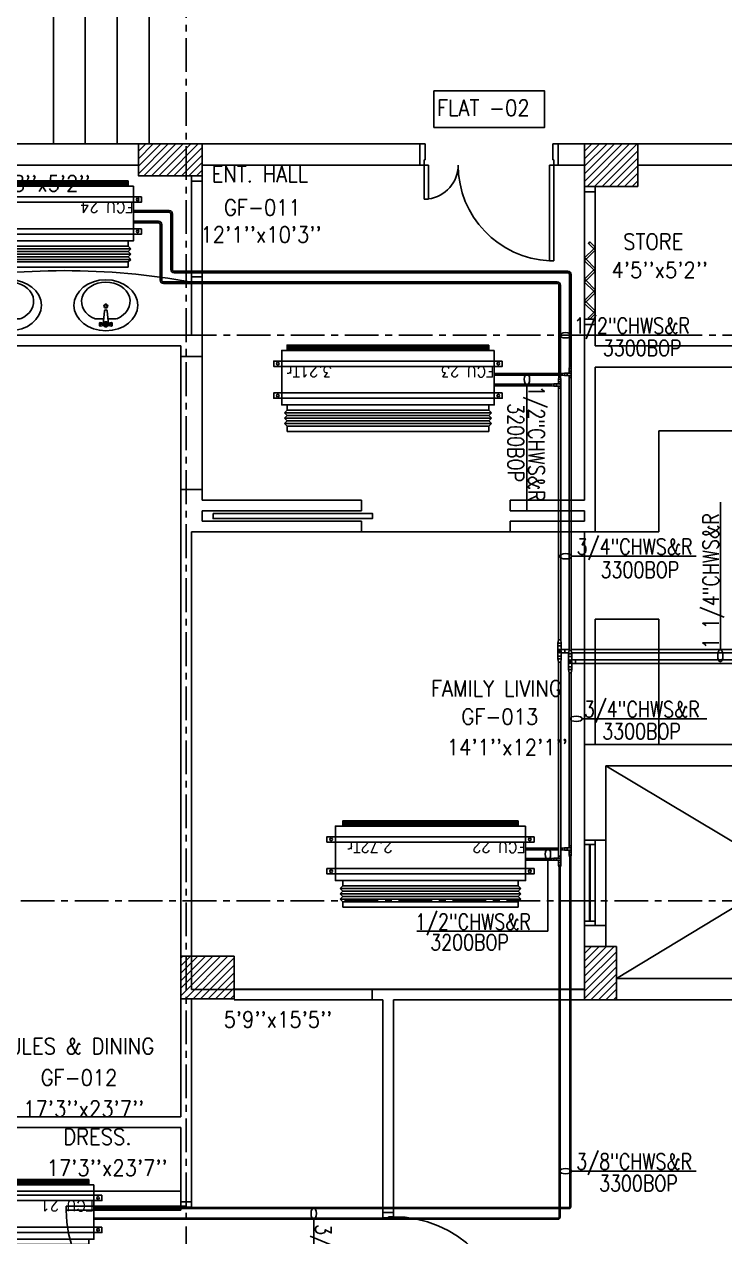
# Model space of a CAD drawing. Header units: millimetres. Extents: x -1288794 to 2153086, y -2701644 to -1428868.
# Drawn here: x 1615023 to 1621618, y -1503847 to -1492444 of the extents above; entities that cross this region are included whole.
import ezdxf

# ---------------------------------------------------------------- set-up
doc = ezdxf.new("R2010")
doc.units = ezdxf.units.MM
doc.header["$LTSCALE"] = 100
doc.linetypes.add('CENTER', pattern=[50.8, 31.75, -6.35, 6.35, -6.35])
doc.linetypes.add('DASHED2', pattern=[9.525, 6.35, -3.175])
for name, color, linetype in [('A-ANNO-TEXT', 8, 'Continuous'), ('A-DOOR', 4, 'Continuous'), ('A-FLOR-OVHD', 4, 'DASHED2'), ('A-FLOR-PFIX', 8, 'Continuous'), ('A-FLOR-SPCL', 8, 'Continuous'), ('A-GLAZ', 5, 'Continuous'), ('A-GRID', 253, 'CENTER'), ('A-WALL-FULL', 8, 'Continuous'), ('AC-CHILLED WATER TEXT', 41, 'Continuous'), ('AC-CHR', 60, 'Continuous'), ('AC-CHS', 30, 'Continuous'), ('AC-SAD TEXT', 3, 'Continuous'), ('FCU-AC', 160, 'Continuous'), ('S-COL- HACT.', 9, 'Continuous'), ('S-COL.', 8, 'Continuous')]:
    doc.layers.add(name, color=color, linetype=linetype)
doc.styles.add('ROMAND', font='romand')
doc.styles.add('ROMANS', font='romans.shx', dxfattribs={"width": 0.8})
doc.styles.add('SIMPLEX', font='simplex.shx', dxfattribs={"width": 0.8})
pattern_1 = [(45, (1853593.363, -1509993.415), (-35.355339, 35.355339), [])]

# ---------------------------------------------------------------- blocks, each defined once
blk = doc.blocks.new('D-120-R1')
for p, q in [((-80, 1180), (-40, 1180)), ((-80, 1180), (-80, 100)), ((-40, 1180), (-40, 55)), ((-1200, 100), (-1160, 100)), ((-1200, 100), (-1200, 0)), ((-1160, 100), (-1160, 55)), ((-1160, 55), (-1150, 55)), ((-1150, 55), (-1150, 0)), ((-80, 100), (0, 100)), ((-50, 55), (-40, 55)), ((-50, 55), (-50, 0)), ((-50, 0), (0, 0)), ((0, 100), (0, 0)), ((-1200, 0), (-1150, 0))]:
    blk.add_line(p, q)
at = {"linetype": 'Continuous'}
blk.add_arc((-80, 100), 1080, 90, 180, dxfattribs=at)
blk = doc.blocks.new('W-80')
for p, q in [((800, 100), (0, 100)), ((800, 0), (0, 0)), ((40, 0), (40, 100)), ((760, 100), (760, 0))]:
    blk.add_line(p, q)
at = {"linetype": 'Continuous'}
for p, q in [((760, 53), (40, 53)), ((760, 47), (40, 47))]:
    blk.add_line(p, q, dxfattribs=at)
blk = doc.blocks.new('D-130-R')
for p, q in [((1220, 200), (1220, 1100)), ((1220, 1100), (1260, 1100)), ((1260, 200), (1260, 1100)), ((80, 520), (40, 520)), ((40, 200), (40, 520)), ((80, 200), (80, 520)), ((0, 0), (0, 200)), ((80, 200), (0, 200)), ((40, 150), (40, 200)), ((50, 150), (40, 150)), ((50, 0), (50, 150)), ((1300, 200), (1220, 200)), ((1260, 150), (1250, 150)), ((1250, 0), (1250, 150)), ((1260, 150), (1260, 200)), ((1300, 0), (1300, 200)), ((50, 0), (0, 0)), ((1300, 0), (1250, 0))]:
    blk.add_line(p, q)
for centre, radius, start, end in [((1260, 200), 900, 92.5473, 180), ((40, 200), 320, 0, 82.8192)]:
    blk.add_arc(centre, radius, start, end)
blk = doc.blocks.new('LAV-2')
for p, q in [((-21, 393), (-55, 399)), ((-21, 369), (-55, 363)), ((-24, 385), (-49, 381)), ((-24, 377), (-49, 381)), ((-25, 381), (-13, 258)), ((-19, 381), (17, 381)), ((-1, 363), (-1, 399)), ((23, 381), (11, 257)), ((53, 399), (20, 393)), ((53, 363), (20, 369)), ((47, 381), (23, 385)), ((47, 381), (23, 376)), ((-102, 330), (-23, 330)), ((21, 329), (101, 329))]:
    blk.add_line(p, q)
for centre, radius in [((-1, 381), 24), ((-1, 381), 18), ((-1, 209), 18), ((-1, 209), 13.2)]:
    blk.add_circle(centre, radius)
blk.add_arc((-1, 257), 12, 179.8053, 359.8053)
for centre, major_axis, ratio in [((-1, 202), (-300, 1), 0.8), ((53, 381), (0.1, 18), 0.333333)]:
    blk.add_ellipse(centre, major_axis=major_axis, ratio=ratio)
at = {"extrusion": (0, 0, -1)}
blk.add_ellipse((-55, 381), major_axis=(0.1, 18), ratio=0.333333, dxfattribs=at)
blk.add_ellipse((-1, 166), major_axis=(-228, 1), ratio=0.8, start_param=5.174, end_param=10.533963)
for points, knots in [([(-55, 365), (-55, 366), (-55, 366), (-55, 366), (-55, 366), (-56, 367), (-56, 368), (-57, 370), (-57, 371), (-58, 374), (-58, 375), (-58, 379), (-58, 381), (-58, 386), (-58, 388), (-57, 392), (-57, 393), (-56, 394), (-56, 395), (-55, 396), (-55, 396), (-55, 396), (-55, 397), (-55, 397)], [3.378318, 3.378318, 3.378318, 3.378318, 3.519844, 3.519844, 3.66137, 3.66137, 3.925951, 3.925951, 4.190531, 4.190531, 4.455112, 4.455112, 4.86737, 4.86737, 5.279628, 5.279628, 5.565785, 5.565785, 5.785568, 5.785568, 5.957, 5.957, 6.04646, 6.04646, 6.04646, 6.04646]), ([(-55, 397), (-55, 397), (-54, 396), (-54, 396), (-54, 396), (-53, 395), (-53, 394), (-52, 392), (-52, 391), (-52, 388), (-51, 387), (-51, 383), (-51, 381), (-51, 376), (-52, 374), (-52, 370), (-53, 369), (-53, 368), (-54, 367), (-54, 366), (-54, 366), (-55, 366), (-55, 365), (-55, 365)], [0.236726, 0.236726, 0.236726, 0.236726, 0.378252, 0.378252, 0.519778, 0.519778, 0.784358, 0.784358, 1.048939, 1.048939, 1.313519, 1.313519, 1.725777, 1.725777, 2.138035, 2.138035, 2.424192, 2.424192, 2.643976, 2.643976, 2.815407, 2.815407, 2.904867, 2.904867, 2.904867, 2.904867]), ([(53, 396), (53, 396), (53, 396), (53, 396), (53, 395), (52, 394), (52, 394), (51, 392), (51, 390), (50, 388), (50, 386), (50, 383), (50, 380), (50, 376), (50, 373), (51, 370), (51, 369), (52, 367), (52, 367), (53, 366), (53, 365), (53, 365), (53, 365), (53, 365)], [0.236726, 0.236726, 0.236726, 0.236726, 0.378252, 0.378252, 0.519778, 0.519778, 0.784358, 0.784358, 1.048939, 1.048939, 1.313519, 1.313519, 1.725777, 1.725777, 2.138035, 2.138035, 2.424192, 2.424192, 2.643976, 2.643976, 2.815407, 2.815407, 2.904867, 2.904867, 2.904867, 2.904867]), ([(53, 365), (53, 365), (53, 365), (54, 366), (54, 366), (55, 367), (55, 368), (56, 370), (56, 371), (56, 373), (57, 375), (57, 379), (57, 381), (57, 386), (56, 388), (56, 391), (55, 392), (55, 394), (54, 395), (54, 396), (54, 396), (54, 396), (53, 396), (53, 396)], [3.378318, 3.378318, 3.378318, 3.378318, 3.519844, 3.519844, 3.66137, 3.66137, 3.925951, 3.925951, 4.190531, 4.190531, 4.455112, 4.455112, 4.86737, 4.86737, 5.279628, 5.279628, 5.565785, 5.565785, 5.785568, 5.785568, 5.957, 5.957, 6.04646, 6.04646, 6.04646, 6.04646])]:
    blk.add_open_spline(points, degree=3, knots=knots)
blk = doc.blocks.new('fcu 3.5 tr')
at = {"layer": 'FCU-AC'}
h = blk.add_hatch(dxfattribs=at)
h.set_pattern_fill('NET', color=3)
h.paths.add_polyline_path([(100970, -1580238), (99070, -1580238), (99070, -1580288), (100970, -1580288)])
at = {"layer": 'FCU-AC', "color": 1}
for p, q in [((100970, -1579475), (99070, -1579475)), ((99070, -1579475), (99070, -1579525)), ((100970, -1579525), (100970, -1579475)), ((99070, -1579525), (100970, -1579525)), ((100970, -1579675), (99070, -1579675)), ((99070, -1579675), (99070, -1579725)), ((99070, -1579725), (100970, -1579725)), ((100970, -1579725), (100970, -1579675))]:
    blk.add_line(p, q, dxfattribs=at)
at = {"layer": 'FCU-AC'}
for p, q in [((99045, -1579550), (99070, -1579525)), ((100995, -1579550), (99045, -1579550)), ((99045, -1579550), (99070, -1579575)), ((99045, -1579600), (99070, -1579575)), ((100995, -1579600), (99045, -1579600)), ((99045, -1579600), (99070, -1579625)), ((99045, -1579650), (99070, -1579625)), ((100970, -1579525), (99070, -1579525)), ((100970, -1579575), (99070, -1579575)), ((100970, -1579575), (99070, -1579575)), ((100970, -1579625), (99070, -1579625)), ((100970, -1579625), (99070, -1579625)), ((100995, -1579550), (100970, -1579525)), ((100995, -1579550), (100970, -1579575)), ((100995, -1579600), (100970, -1579575)), ((100995, -1579600), (100970, -1579625)), ((100995, -1579650), (100970, -1579625)), ((100995, -1579650), (99045, -1579650)), ((99045, -1579650), (99070, -1579675)), ((100995, -1579650), (100970, -1579675))]:
    blk.add_line(p, q, dxfattribs=at)
blk.add_lwpolyline([(99020, -1580238), (101020, -1580238), (101020, -1579725), (99020, -1579725)], close=True, dxfattribs=at)
at = {"layer": 'FCU-AC', "color": 6}
for points in [[(98945, -1579838), (101095, -1579838), (101095, -1579788), (98945, -1579788)], [(98945, -1580138), (101095, -1580138), (101095, -1580088), (98945, -1580088)]]:
    blk.add_lwpolyline(points, close=True, dxfattribs=at)
at = {"layer": 'FCU-AC', "color": 3}
blk.add_lwpolyline([(99070, -1580288), (100970, -1580288), (100970, -1580238), (99070, -1580238)], close=True, dxfattribs=at)
at = {"layer": 'FCU-AC', "color": 6}
for centre in [(98982, -1579813), (101057, -1579813), (98982, -1580113), (101057, -1580113)]:
    blk.add_circle(centre, 12.5, dxfattribs=at)
blk = doc.blocks.new('fcu 2 tr')
h = blk.add_hatch()
h.set_pattern_fill('NET', color=3)
h.paths.add_polyline_path([(80954, -1588493), (79654, -1588493), (79654, -1588543), (80954, -1588543)])
at = {"layer": 'FCU-AC'}
for p, q in [((79654, -1587780), (79629, -1587805)), ((80979, -1587805), (79629, -1587805)), ((79654, -1587830), (79629, -1587805)), ((79654, -1587830), (79629, -1587855)), ((80954, -1587780), (79654, -1587780)), ((80954, -1587830), (79654, -1587830)), ((80954, -1587830), (79654, -1587830)), ((80954, -1587780), (80979, -1587805)), ((80954, -1587830), (80979, -1587805)), ((80954, -1587830), (80979, -1587855)), ((80979, -1587855), (79629, -1587855)), ((79654, -1587880), (79629, -1587855)), ((79654, -1587880), (79629, -1587905)), ((80979, -1587905), (79629, -1587905)), ((79654, -1587930), (79629, -1587905)), ((80954, -1587880), (79654, -1587880)), ((80954, -1587880), (79654, -1587880)), ((80954, -1587880), (80979, -1587855)), ((80954, -1587880), (80979, -1587905)), ((80954, -1587930), (80979, -1587905))]:
    blk.add_line(p, q, dxfattribs=at)
at = {"layer": 'FCU-AC', "color": 1}
for p, q in [((80954, -1587730), (79654, -1587730)), ((79654, -1587730), (79654, -1587780)), ((79654, -1587780), (80954, -1587780)), ((80954, -1587780), (80954, -1587730)), ((80954, -1587930), (79654, -1587930)), ((79654, -1587930), (79654, -1587980)), ((80954, -1587980), (80954, -1587930)), ((79654, -1587980), (80954, -1587980))]:
    blk.add_line(p, q, dxfattribs=at)
at = {"layer": 'FCU-AC', "color": 6}
for points in [[(79529, -1588093), (81079, -1588093), (81079, -1588043), (79529, -1588043)], [(79529, -1588393), (81079, -1588393), (81079, -1588343), (79529, -1588343)]]:
    blk.add_lwpolyline(points, close=True, dxfattribs=at)
at = {"layer": 'FCU-AC'}
blk.add_lwpolyline([(79604, -1588493), (81004, -1588493), (81004, -1587980), (79604, -1587980)], close=True, dxfattribs=at)
at = {"layer": 'FCU-AC', "color": 3}
blk.add_lwpolyline([(79654, -1588543), (80954, -1588543), (80954, -1588493), (79654, -1588493)], close=True, dxfattribs=at)
at = {"layer": 'FCU-AC', "color": 6}
for centre in [(79566, -1588068), (81041, -1588068), (79566, -1588368), (81041, -1588368)]:
    blk.add_circle(centre, 12.5, dxfattribs=at)
blk = doc.blocks.new('fcu 3 tr')
h = blk.add_hatch()
h.set_pattern_fill('NET', color=3)
h.paths.add_polyline_path([(86304, -1585367), (84654, -1585367), (84654, -1585417), (86304, -1585417)])
at = {"layer": 'FCU-AC', "color": 1}
for p, q in [((86304, -1584604), (84654, -1584604)), ((84654, -1584604), (84654, -1584654)), ((86304, -1584654), (86304, -1584604)), ((84654, -1584654), (86304, -1584654)), ((86304, -1584804), (84654, -1584804)), ((84654, -1584804), (84654, -1584854)), ((84654, -1584854), (86304, -1584854)), ((86304, -1584854), (86304, -1584804))]:
    blk.add_line(p, q, dxfattribs=at)
at = {"layer": 'FCU-AC'}
for p, q in [((84654, -1584654), (84629, -1584679)), ((86329, -1584679), (84629, -1584679)), ((84654, -1584704), (84629, -1584679)), ((84654, -1584704), (84629, -1584729)), ((86329, -1584729), (84629, -1584729)), ((84654, -1584754), (84629, -1584729)), ((84654, -1584754), (84629, -1584779)), ((86304, -1584654), (84654, -1584654)), ((86304, -1584704), (84654, -1584704)), ((86304, -1584704), (84654, -1584704)), ((86304, -1584754), (84654, -1584754)), ((86304, -1584754), (84654, -1584754)), ((86304, -1584654), (86329, -1584679)), ((86304, -1584704), (86329, -1584679)), ((86304, -1584704), (86329, -1584729)), ((86304, -1584754), (86329, -1584729)), ((86304, -1584754), (86329, -1584779)), ((86329, -1584779), (84629, -1584779)), ((84654, -1584804), (84629, -1584779)), ((86304, -1584804), (86329, -1584779))]:
    blk.add_line(p, q, dxfattribs=at)
blk.add_lwpolyline([(84584, -1585367), (86374, -1585367), (86374, -1584854), (84584, -1584854)], close=True, dxfattribs=at)
at = {"layer": 'FCU-AC', "color": 6}
for points in [[(84504, -1584967), (86454, -1584967), (86454, -1584917), (84504, -1584917)], [(84504, -1585267), (86454, -1585267), (86454, -1585217), (84504, -1585217)]]:
    blk.add_lwpolyline(points, close=True, dxfattribs=at)
at = {"layer": 'FCU-AC', "color": 3}
blk.add_lwpolyline([(84654, -1585417), (86304, -1585417), (86304, -1585367), (84654, -1585367)], close=True, dxfattribs=at)
at = {"layer": 'FCU-AC', "color": 6}
for centre in [(84544, -1584942), (86414, -1584942), (84544, -1585242), (86414, -1585242)]:
    blk.add_circle(centre, 12.5, dxfattribs=at)
blk = doc.blocks.new('fcu 2.5 tr')
h = blk.add_hatch()
h.set_pattern_fill('NET', color=3)
h.paths.add_polyline_path([(83172, -1587743), (81672, -1587743), (81672, -1587793), (83172, -1587793)])
at = {"layer": 'FCU-AC'}
for p, q in [((81672, -1587030), (81647, -1587055)), ((83172, -1587030), (81672, -1587030)), ((83197, -1587055), (83172, -1587030)), ((83197, -1587055), (81647, -1587055)), ((81672, -1587080), (81647, -1587055)), ((81672, -1587080), (81647, -1587105)), ((83197, -1587105), (81647, -1587105)), ((81672, -1587130), (81647, -1587105)), ((81672, -1587130), (81647, -1587155)), ((83172, -1587080), (81672, -1587080)), ((83172, -1587080), (81672, -1587080)), ((83172, -1587130), (81672, -1587130)), ((83172, -1587130), (81672, -1587130)), ((83197, -1587055), (83172, -1587080)), ((83197, -1587105), (83172, -1587080)), ((83197, -1587105), (83172, -1587130)), ((83197, -1587155), (83172, -1587130)), ((83197, -1587155), (81647, -1587155)), ((81672, -1587180), (81647, -1587155)), ((83197, -1587155), (83172, -1587180))]:
    blk.add_line(p, q, dxfattribs=at)
at = {"layer": 'FCU-AC', "color": 1}
for p, q in [((83172, -1586980), (81672, -1586980)), ((81672, -1586980), (81672, -1587030)), ((81672, -1587030), (83172, -1587030)), ((83172, -1587030), (83172, -1586980)), ((83172, -1587180), (81672, -1587180)), ((81672, -1587180), (81672, -1587230)), ((81672, -1587230), (83172, -1587230)), ((83172, -1587230), (83172, -1587180))]:
    blk.add_line(p, q, dxfattribs=at)
at = {"layer": 'FCU-AC'}
blk.add_lwpolyline([(81622, -1587743), (83222, -1587743), (83222, -1587230), (81622, -1587230)], close=True, dxfattribs=at)
at = {"layer": 'FCU-AC', "color": 6}
for points in [[(81547, -1587343), (83297, -1587343), (83297, -1587293), (81547, -1587293)], [(81547, -1587643), (83297, -1587643), (83297, -1587593), (81547, -1587593)]]:
    blk.add_lwpolyline(points, close=True, dxfattribs=at)
at = {"layer": 'FCU-AC', "color": 3}
blk.add_lwpolyline([(81672, -1587793), (83172, -1587793), (83172, -1587743), (81672, -1587743)], close=True, dxfattribs=at)
at = {"layer": 'FCU-AC', "color": 6}
for centre in [(81584, -1587318), (83259, -1587318), (81584, -1587618), (83259, -1587618)]:
    blk.add_circle(centre, 12.5, dxfattribs=at)

msp = doc.modelspace()

# ---------------------------------------------------------------- hatches: boundary and pattern name
at = {"layer": 'AC-CHR'}
h = msp.add_hatch(dxfattribs=at)
h.set_pattern_fill('ANSI31', color=256)
h.set_pattern_definition([(45, (-100, 100), (-2.2450640303, 2.2450640303), [])])
h.paths.add_polyline_path([(1620079.2, -1498338.6, 1), (1620047.2, -1498338.6, 1)])
at = {"layer": 'AC-CHS'}
h = msp.add_hatch(dxfattribs=at)
h.set_pattern_fill('ANSI31', color=256)
h.paths.add_polyline_path([(1620179.2, -1498438.6, 1), (1620147.2, -1498438.6, 1)])
at = {"layer": 'S-COL- HACT.', "linetype": 'Continuous', "ltscale": 3}
h = msp.add_hatch(dxfattribs=at)
h.set_pattern_fill('ANSI31', color=256, scale=400, style=0)
h.set_pattern_definition(pattern_1)
h.paths.add_polyline_path([(1616698.2, -1493568.6), (1616098.2, -1493568.6), (1616098.2, -1493868.6), (1616698.2, -1493868.6)])
h = msp.add_hatch(dxfattribs=at)
h.set_pattern_fill('ANSI31', color=256, scale=400, style=0)
h.set_pattern_definition([(45, (2733053.36, -1109556.65), (-35.355339, 35.355339), [])])
h.paths.add_polyline_path([(1620298.2, -1493568.6), (1620798.2, -1493568.6), (1620798.2, -1493968.6), (1620298.2, -1493968.6)])
h = msp.add_hatch(dxfattribs=at)
h.set_pattern_fill('ANSI31', color=256, scale=400, style=0)
h.set_pattern_definition([(45, (2733103.36, -1109556.65), (-35.355339, 35.355339), [])])
h.paths.add_polyline_path([(1620298.2, -1501618.6), (1620298.2, -1501118.6), (1620598.2, -1501118.6), (1620598.2, -1501618.6)])
h = msp.add_hatch(dxfattribs=at)
h.set_pattern_fill('ANSI31', color=256, scale=400, style=0)
h.set_pattern_definition(pattern_1)
h.paths.add_polyline_path([(1616998.2, -1501208.6), (1616498.2, -1501208.6), (1616498.2, -1501608.6), (1616998.2, -1501608.6)])

# ---------------------------------------------------------------- linework, layer by layer
at = {"layer": 'A-ANNO-TEXT', "color": 5}
msp.add_lwpolyline([(1618879.1, -1493070.7), (1619921.5, -1493070.7), (1619921.5, -1493413.2), (1618879.1, -1493413.2)], close=True, dxfattribs=at)
at = {"layer": 'A-DOOR', "ltscale": 3}
for p, q in [((1620298.2, -1495268.6), (1620298.2, -1493968.6)), ((1620398.2, -1493968.6), (1620398.2, -1495268.6)), ((1620298.2, -1494018.6), (1620398.2, -1494018.6)), ((1620298.2, -1495218.6), (1620398.2, -1495218.6))]:
    msp.add_line(p, q, dxfattribs=at)
for points in [[(1620384, -1494554.5), (1620298.2, -1494640.4), (1620312.3, -1494654.5), (1620398.2, -1494568.6), (1620384, -1494554.5)], [(1620384, -1494554.5), (1620334, -1494504.5), (1620348.2, -1494490.4), (1620398.2, -1494540.4), (1620384, -1494554.5)], [(1620384, -1494754.5), (1620298.2, -1494668.6), (1620312.3, -1494654.5), (1620398.2, -1494740.4), (1620384, -1494754.5)], [(1620384, -1494754.5), (1620298.2, -1494840.4), (1620312.3, -1494854.5), (1620398.2, -1494768.6), (1620384, -1494754.5)], [(1620384, -1494954.5), (1620298.2, -1494868.6), (1620312.3, -1494854.5), (1620398.2, -1494940.4), (1620384, -1494954.5)], [(1620384, -1494954.5), (1620298.2, -1495040.4), (1620312.3, -1495054.5), (1620398.2, -1494968.6), (1620384, -1494954.5)], [(1620384, -1495154.5), (1620298.2, -1495068.6), (1620312.3, -1495054.5), (1620398.2, -1495140.4), (1620384, -1495154.5)], [(1620384, -1495154.5), (1620334, -1495204.5), (1620348.2, -1495218.6), (1620398.2, -1495168.6), (1620384, -1495154.5)], [(1616801.1, -1497043.6), (1616801.1, -1497093.6), (1618301.1, -1497093.6), (1618301.1, -1497043.6), (1616801.1, -1497043.6)]]:
    msp.add_lwpolyline(points, dxfattribs=at)
at = {"layer": 'A-FLOR-OVHD', "linetype": 'Continuous', "ltscale": 3}
for p, q in [((1616598.2, -1494818.6), (1616598.2, -1493918.6)), ((1616698.2, -1493918.6), (1616698.2, -1494818.6)), ((1616498.2, -1495568.6), (1616498.2, -1496818.6)), ((1616698.2, -1496818.6), (1616698.2, -1495568.6)), ((1616998.2, -1501518.6), (1618298.2, -1501518.6)), ((1618298.2, -1501618.6), (1616998.2, -1501618.6))]:
    msp.add_line(p, q, dxfattribs=at)
at = {"layer": 'A-FLOR-SPCL', "ltscale": 3}
for p, q in [((1615298.2, -1493568.6), (1615298.2, -1491568.6)), ((1615598.2, -1493568.6), (1615598.2, -1491568.6)), ((1615898.2, -1493568.6), (1615898.2, -1491568.6)), ((1616198.2, -1493568.6), (1616198.2, -1491568.6)), ((1620998.2, -1497218.6), (1620998.2, -1496268.6)), ((1620998.2, -1496268.6), (1623298.2, -1496268.6)), ((1620398.2, -1497218.6), (1620998.2, -1497218.6)), ((1620398.2, -1498038.6), (1620398.2, -1499218.6)), ((1620398.2, -1498038.6), (1620998.2, -1498038.6)), ((1620998.2, -1499218.6), (1620998.2, -1498038.6)), ((1620498.2, -1499418.6), (1623798.2, -1501389.2)), ((1623898.2, -1499418.6), (1620598.2, -1501418.6)), ((1613998.2, -1503418.6), (1616498.2, -1503418.6))]:
    msp.add_line(p, q, dxfattribs=at)
msp.add_lwpolyline([(1620298.2, -1497218.6), (1616598.2, -1497218.6), (1616598.2, -1501521.3), (1620298.2, -1501521.3)], close=True, dxfattribs=at)
msp.add_arc((1615398.2, -1501493), 6732.1, 79.7322, 100.2678, dxfattribs=at)
at = {"layer": 'A-GLAZ', "ltscale": 3}
msp.add_line((1620498.2, -1500118.6), (1620498.2, -1500918.6), dxfattribs=at)
at = {"layer": 'A-GRID', "ltscale": 0.1}
for p, q in [((1616548.2, -1465142.6), (1616548.2, -1513277)), ((1599244.8, -1495368.6), (1642784.4, -1495368.6)), ((1599242.4, -1500687.6), (1624986.7, -1500687.6))]:
    msp.add_line(p, q, dxfattribs=at)
at = {"layer": 'A-WALL-FULL', "ltscale": 3}
for p, q in [((1612498.2, -1493568.6), (1616098.2, -1493568.6)), ((1616698.2, -1493568.6), (1618748.2, -1493568.6)), ((1618748.2, -1493768.6), (1618748.2, -1493568.6)), ((1620048.2, -1493568.6), (1622273.2, -1493568.6)), ((1620048.2, -1493768.6), (1620048.2, -1493568.6)), ((1620148.2, -1493568.6), (1620498.2, -1493568.6)), ((1614198.2, -1493768.6), (1616098.2, -1493768.6)), ((1616698.2, -1493768.6), (1618748.2, -1493768.6)), ((1616698.2, -1493918.6), (1616698.2, -1493768.6)), ((1620048.2, -1493768.6), (1620298.2, -1493768.6)), ((1620148.2, -1493768.6), (1620298.2, -1493768.6)), ((1620298.2, -1493968.6), (1620298.2, -1493768.6)), ((1620298.2, -1493968.6), (1620298.2, -1493768.6)), ((1620798.2, -1493768.6), (1621798.2, -1493768.6)), ((1616698.2, -1493918.6), (1616598.2, -1493918.6)), ((1620298.2, -1493968.6), (1620398.2, -1493968.6)), ((1616698.2, -1494818.6), (1616598.2, -1494818.6)), ((1616598.2, -1495368.6), (1616598.2, -1494818.6)), ((1616698.2, -1495568.6), (1616698.2, -1494818.6)), ((1620298.2, -1495268.6), (1620398.2, -1495268.6)), ((1620298.2, -1496918.6), (1620298.2, -1495268.6)), ((1620398.2, -1495468.6), (1620398.2, -1495268.6)), ((1616198.2, -1495368.6), (1614198.2, -1495368.6)), ((1616598.2, -1495368.6), (1616298.2, -1495368.6)), ((1616498.2, -1495468.6), (1611198.2, -1495468.6)), ((1616498.2, -1495568.6), (1616498.2, -1495468.6)), ((1616698.2, -1495568.6), (1616498.2, -1495568.6)), ((1620398.2, -1495468.6), (1621798.2, -1495468.6)), ((1620398.2, -1495668.6), (1623898.2, -1495668.6)), ((1620398.2, -1497218.6), (1620398.2, -1495668.6)), ((1620398.2, -1496068.6), (1620398.2, -1496168.6)), ((1616498.2, -1502718.6), (1616498.2, -1496818.6)), ((1616498.2, -1496818.6), (1616698.2, -1496818.6)), ((1616698.2, -1496918.6), (1616698.2, -1496818.6)), ((1616698.2, -1496918.6), (1618198.2, -1496918.6)), ((1618198.2, -1496918.6), (1618198.2, -1497018.6)), ((1619598.2, -1496918.6), (1619598.2, -1497018.6)), ((1619598.2, -1496918.6), (1620298.2, -1496918.6)), ((1616698.2, -1497018.6), (1618198.2, -1497018.6)), ((1616698.2, -1497118.6), (1616698.2, -1497018.6)), ((1619598.2, -1497018.6), (1620298.2, -1497018.6)), ((1620298.2, -1497118.6), (1620298.2, -1497018.6)), ((1616698.2, -1497118.6), (1618198.2, -1497118.6)), ((1618198.2, -1497118.6), (1618198.2, -1497218.6)), ((1619598.2, -1497118.6), (1619598.2, -1497218.6)), ((1619598.2, -1497118.6), (1620298.2, -1497118.6)), ((1616598.2, -1501208.6), (1616598.2, -1497218.6)), ((1616598.2, -1497218.6), (1618198.2, -1497218.6)), ((1619598.2, -1497218.6), (1620398.2, -1497218.6)), ((1620298.2, -1499218.6), (1621848.2, -1499218.6)), ((1620298.2, -1500118.6), (1620298.2, -1499218.6)), ((1620498.2, -1499418.6), (1621848.2, -1499418.6)), ((1620498.2, -1500118.6), (1620498.2, -1499418.6)), ((1620498.2, -1500118.6), (1620298.2, -1500118.6)), ((1620298.2, -1501118.6), (1620298.2, -1500918.6)), ((1620298.2, -1500918.6), (1620498.2, -1500918.6)), ((1620498.2, -1501118.6), (1620498.2, -1500918.6)), ((1620598.2, -1501418.6), (1623798.2, -1501418.6)), ((1616598.2, -1503518.6), (1616598.2, -1501608.6)), ((1618298.2, -1501618.6), (1618248.2, -1501618.6)), ((1618298.2, -1501518.6), (1620298.2, -1501518.6)), ((1618298.2, -1501618.6), (1618298.2, -1501518.6)), ((1618398.2, -1501618.6), (1618398.2, -1503618.6)), ((1618498.2, -1501618.6), (1623898.2, -1501618.6)), ((1618498.2, -1501618.6), (1618498.2, -1503618.6)), ((1611198.2, -1502718.6), (1616498.2, -1502718.6)), ((1613998.2, -1502818.6), (1616498.2, -1502818.6)), ((1616498.2, -1503518.6), (1616498.2, -1502818.6)), ((1616498.2, -1503518.6), (1616598.2, -1503518.6)), ((1618398.2, -1503618.6), (1618498.2, -1503618.6))]:
    msp.add_line(p, q, dxfattribs=at)
at = {"layer": 'A-WALL-FULL', "linetype": 'Continuous', "ltscale": 3}
for p, q in [((1616598.2, -1493918.6), (1616598.2, -1493868.6)), ((1620298.2, -1501518.6), (1620298.2, -1501118.6)), ((1620298.2, -1501118.6), (1620298.2, -1501118.6)), ((1620498.2, -1501118.6), (1620598.2, -1501118.6)), ((1620598.2, -1501118.6), (1620598.2, -1501418.6)), ((1616998.2, -1501208.6), (1616598.2, -1501208.6)), ((1616598.2, -1501608.6), (1616998.2, -1501608.6)), ((1618298.2, -1501618.6), (1618398.2, -1501618.6))]:
    msp.add_line(p, q, dxfattribs=at)
at = {"layer": 'AC-CHILLED WATER TEXT'}
for p, q in [((1620175.5, -1495368.6), (1621347.8, -1495368.6)), ((1619755.7, -1495839.4), (1619755.7, -1497011.6)), ((1621576, -1498326.3), (1621576, -1496937.3)), ((1620175.5, -1497447.1), (1621347.8, -1497447.1)), ((1620275.5, -1498976.3), (1621447.8, -1498976.3)), ((1619953.2, -1500305.9), (1619953.2, -1500974.5)), ((1619953.2, -1500974.5), (1618720.2, -1500974.5)), ((1620175.5, -1503230.1), (1621347.8, -1503230.1)), ((1617748.6, -1503685.4), (1617748.6, -1504857.7))]:
    msp.add_line(p, q, dxfattribs=at)
for centre, major_axis in [((1620119.3, -1495368.6), (-56.2, 0)), ((1619755.7, -1495783.2), (0, 56.2)), ((1620119.3, -1497447.1), (-56.2, 0)), ((1621576, -1498382.5), (0, -56.2)), ((1620219.3, -1498976.3), (-56.2, 0)), ((1620119.3, -1503230.1), (-56.2, 0)), ((1617748.6, -1503629.2), (0, 56.2))]:
    msp.add_ellipse(centre, major_axis=major_axis, ratio=0.4449937, dxfattribs=at)
at = {"layer": 'AC-CHILLED WATER TEXT', "extrusion": (0, 0, -1)}
msp.add_ellipse((1619953.2, -1500249.7), major_axis=(0, 56.2), ratio=0.4449937, dxfattribs=at)
at = {"layer": 'AC-CHR'}
for p, q in [((1616053.6, -1494296.8), (1616288.4, -1494296.8)), ((1616053.6, -1494311.8), (1616288.4, -1494311.8)), ((1616288.4, -1494311.8), (1616288.4, -1494296.8)), ((1616303.4, -1494326.8), (1616303.4, -1494851.4)), ((1616318.4, -1494326.8), (1616303.4, -1494326.8)), ((1616318.4, -1494326.8), (1616318.4, -1494851.4)), ((1616318.4, -1494851.4), (1616303.4, -1494851.4)), ((1616333.4, -1494866.4), (1620040.7, -1494866.4)), ((1616333.4, -1494866.4), (1616333.4, -1494881.4)), ((1616333.4, -1494881.4), (1620040.7, -1494881.4)), ((1620040.7, -1494881.4), (1620040.7, -1494866.4)), ((1620070.7, -1494896.4, 0), (1620055.7, -1494896.4)), ((1620055.7, -1495761.7), (1620055.7, -1494896.4)), ((1620070.7, -1495761.7), (1620070.7, -1494896.4)), ((1620055.7, -1495761.7), (1620053.2, -1495781.7)), ((1620053.2, -1495826.7), (1620053.2, -1495781.7)), ((1620053.2, -1495781.7), (1620073.2, -1495781.7)), ((1620053.2, -1495806.7), (1620073.2, -1495806.7)), ((1620055.7, -1495761.7), (1620070.7, -1495761.7)), ((1620070.7, -1495761.7), (1620073.2, -1495781.7)), ((1620073.2, -1498233.6), (1620073.2, -1495781.7)), ((1619448.2, -1495829.2), (1619988.2, -1495829.2)), ((1619448.2, -1495844.2), (1619988.2, -1495844.2)), ((1620008.2, -1495826.7), (1619988.2, -1495829.2)), ((1619988.2, -1495844.2), (1619988.2, -1495829.2)), ((1620008.2, -1495846.7), (1619988.2, -1495844.2)), ((1620008.2, -1495826.7), (1620063.2, -1495826.7)), ((1620008.2, -1495846.7), (1620008.2, -1495826.7)), ((1620008.2, -1495846.7), (1620063.2, -1495846.7)), ((1620033.2, -1495846.7), (1620033.2, -1495826.7)), ((1620053.2, -1498233.6), (1620053.2, -1495846.7)), ((1620053.2, -1495866.7), (1620073.2, -1495866.7)), ((1620053.2, -1498233.6), (1620047.2, -1498265.6)), ((1620047.2, -1498265.6), (1620047.2, -1498411.6)), ((1620079.2, -1498265.6), (1620047.2, -1498265.6)), ((1620079.2, -1498290.6), (1620047.2, -1498290.6)), ((1620073.2, -1498233.6), (1620053.2, -1498233.6)), ((1620073.2, -1498233.6), (1620079.2, -1498265.6)), ((1620079.2, -1498265.6), (1620079.2, -1498322.6)), ((1620079.2, -1498386.6), (1620047.2, -1498386.6)), ((1620079.2, -1498411.6), (1620047.2, -1498411.6)), ((1620047.2, -1498411.6), (1620053.2, -1498443.6)), ((1620079.2, -1498411.6), (1620073.2, -1498443.6)), ((1620079.2, -1498322.6), (1620153.2, -1498322.6)), ((1620079.2, -1498354.6), (1620149.2, -1498354.6)), ((1620079.2, -1498354.6), (1620079.2, -1498411.6)), ((1620111.2, -1498354.6), (1620111.2, -1498322.6)), ((1620173.2, -1498322.6), (1622523.2, -1498322.6)), ((1620177.1, -1498354.6), (1622523.2, -1498354.6)), ((1620053.2, -1498443.6), (1620053.2, -1500286.7)), ((1620073.2, -1498443.6), (1620053.2, -1498443.6)), ((1620073.2, -1498443.6), (1620073.2, -1500351.7)), ((1619988.2, -1500289.2), (1619743.2, -1500289.2)), ((1619988.2, -1500304.2), (1619743.2, -1500304.2)), ((1620008.2, -1500286.7), (1619988.2, -1500289.2)), ((1619988.2, -1500289.2), (1619988.2, -1500304.2)), ((1620008.2, -1500306.7), (1619988.2, -1500304.2)), ((1620063.3, -1500286.7), (1620008.2, -1500286.7)), ((1620008.2, -1500286.7), (1620008.2, -1500306.7)), ((1620063.2, -1500306.7), (1620008.2, -1500306.7)), ((1620033.2, -1500286.7), (1620033.2, -1500306.7)), ((1620053.2, -1500266.7), (1620073.2, -1500266.7)), ((1620053.2, -1500306.7), (1620053.2, -1500351.7)), ((1620053.2, -1500326.7), (1620073.2, -1500326.7)), ((1620053.2, -1500351.7), (1620073.2, -1500351.7)), ((1620053.2, -1500351.7), (1620058.2, -1500371.7)), ((1620073.2, -1500351.7), (1620068.2, -1500371.7)), ((1620058.2, -1500371.7), (1620058.2, -1503573)), ((1620058.2, -1500371.7), (1620068.2, -1500371.7)), ((1620068.2, -1500371.7), (1620068.2, -1503573)), ((1615680.5, -1503673), (1620048.2, -1503673)), ((1619974.8, -1503673, 0), (1619974.8, -1503683)), ((1620008.2, -1503683), (1620008.2, -1503673)), ((1620048.2, -1503683), (1620048.2, -1503673)), ((1620058.2, -1503583), (1620058.2, -1503663)), ((1620068.2, -1503663), (1620058.2, -1503663)), ((1620068.2, -1503583), (1620068.2, -1503663)), ((1615680.5, -1503683), (1620048.2, -1503683))]:
    msp.add_line(p, q, dxfattribs=at)
for centre, radius in [((1620063.2, -1498338.6), 16), ((1619991.5, -1503678), 5)]:
    msp.add_circle(centre, radius, dxfattribs=at)
for centre, radius, start, end in [((1616288.4, -1494326.8, 0), 30, 0, 90), ((1616288.4, -1494326.8, 0), 15, 0, 90), ((1616333.4, -1494851.4, 0), 30, 180, 270), ((1616333.4, -1494851.4, 0), 15, 180, 270), ((1620040.7, -1494896.4, 0), 30, 0, 90), ((1620040.7, -1494896.4, 0), 15, 0, 90), ((1620063.2, -1495836.7), 10, 270, 90), ((1620063.2, -1500296.7), 10, 270, 90), ((1619974.8, -1503678), 5, 270, 90), ((1619986.5, -1503678), 5, 300, 60), ((1619996.5, -1503678), 5, 120, 240), ((1620008.2, -1503678), 5, 90, 270), ((1620048.2, -1503663), 10, 270, 360), ((1620048.2, -1503663), 20, 270, 360)]:
    msp.add_arc(centre, radius, start, end, dxfattribs=at)
at = {"layer": 'AC-CHS'}
for p, q in [((1616053.6, -1494196.8), (1616388.4, -1494196.8)), ((1616053.6, -1494211.8), (1616388.4, -1494211.8)), ((1616388.4, -1494211.8), (1616388.4, -1494196.8)), ((1616403.4, -1494226.8), (1616403.4, -1494751.4)), ((1616418.4, -1494226.8), (1616403.4, -1494226.8)), ((1616418.4, -1494226.8), (1616418.4, -1494751.4)), ((1616418.4, -1494751.4), (1616403.4, -1494751.4)), ((1616433.4, -1494766.4), (1620140.7, -1494766.4)), ((1616433.4, -1494766.4), (1616433.4, -1494781.4)), ((1616433.4, -1494781.4), (1620140.7, -1494781.4)), ((1620140.7, -1494781.4), (1620140.7, -1494766.4)), ((1620170.7, -1494796.4, 0), (1620155.7, -1494796.4)), ((1620155.7, -1495661.7), (1620155.7, -1494796.4)), ((1620170.7, -1495661.7), (1620170.7, -1494796.4)), ((1620155.7, -1495661.7), (1620153.2, -1495681.7)), ((1620153.2, -1495726.7), (1620153.2, -1495681.7)), ((1620153.2, -1495681.7), (1620173.2, -1495681.7)), ((1620155.7, -1495661.7), (1620170.7, -1495661.7)), ((1620170.7, -1495661.7), (1620173.2, -1495681.7)), ((1620173.2, -1498333.6), (1620173.2, -1495681.7)), ((1619448.2, -1495729.2), (1620055.7, -1495729.2)), ((1619448.2, -1495744.2), (1620055.7, -1495744.2)), ((1620070.7, -1495729.2), (1620088.2, -1495729.2)), ((1620070.7, -1495744.2), (1620088.2, -1495744.2)), ((1620108.2, -1495726.7), (1620088.2, -1495729.2)), ((1620088.2, -1495744.2), (1620088.2, -1495729.2)), ((1620108.2, -1495746.7), (1620088.2, -1495744.2)), ((1620108.2, -1495726.7), (1620163.2, -1495726.7)), ((1620108.2, -1495746.7), (1620108.2, -1495726.7)), ((1620108.2, -1495746.7), (1620163.2, -1495746.7)), ((1620133.2, -1495746.7), (1620133.2, -1495726.7)), ((1620153.2, -1495706.7), (1620173.2, -1495706.7)), ((1620153.2, -1498333.6), (1620153.2, -1495746.7)), ((1620153.2, -1495766.7), (1620173.2, -1495766.7)), ((1620153.2, -1498333.6), (1620147.2, -1498365.6)), ((1620147.2, -1498365.6), (1620147.2, -1498511.6)), ((1620179.2, -1498365.6), (1620147.2, -1498365.6)), ((1620179.2, -1498390.6), (1620147.2, -1498390.6)), ((1620173.2, -1498333.6), (1620153.2, -1498333.6)), ((1620173.2, -1498333.6), (1620179.2, -1498365.6)), ((1620179.2, -1498365.6), (1620179.2, -1498422.6)), ((1620179.2, -1498422.6), (1622423.2, -1498422.6)), ((1620211.2, -1498454.6), (1620211.2, -1498422.6)), ((1620179.2, -1498486.6), (1620147.2, -1498486.6)), ((1620179.2, -1498511.6), (1620147.2, -1498511.6)), ((1620147.2, -1498511.6), (1620153.2, -1498543.6)), ((1620153.2, -1498543.6), (1620153.2, -1500191)), ((1620173.2, -1498543.6), (1620153.2, -1498543.6)), ((1620179.2, -1498511.6), (1620173.2, -1498543.6)), ((1620173.2, -1498543.6), (1620173.2, -1500256)), ((1620179.2, -1498454.6), (1620179.2, -1498511.6)), ((1620179.2, -1498454.6), (1622423.2, -1498454.6)), ((1620053.2, -1500193.5), (1619743.2, -1500193.5)), ((1620053.2, -1500208.5), (1619743.2, -1500208.5)), ((1620088.2, -1500193.5), (1620073.2, -1500193.5)), ((1620088.2, -1500208.5), (1620073.2, -1500208.5)), ((1620108.2, -1500191), (1620088.2, -1500193.5)), ((1620088.2, -1500193.5), (1620088.2, -1500208.5)), ((1620108.2, -1500211), (1620088.2, -1500208.5)), ((1620163.3, -1500191), (1620108.2, -1500191)), ((1620108.2, -1500191), (1620108.2, -1500211)), ((1620163.2, -1500211), (1620108.2, -1500211)), ((1620133.2, -1500191), (1620133.2, -1500211)), ((1620153.2, -1500171), (1620173.2, -1500171)), ((1620153.2, -1500211), (1620153.2, -1500256)), ((1620153.2, -1500231), (1620173.2, -1500231)), ((1620153.2, -1500256), (1620173.2, -1500256)), ((1620153.2, -1500256), (1620158.2, -1500276)), ((1620173.2, -1500256), (1620168.2, -1500276)), ((1620158.2, -1500276), (1620158.2, -1503563)), ((1620158.2, -1500276), (1620168.2, -1500276)), ((1620168.2, -1500276), (1620168.2, -1503563)), ((1620168.2, -1503563), (1620158.2, -1503563)), ((1615680.5, -1503573), (1620148.2, -1503573)), ((1615680.5, -1503583), (1620148.2, -1503583)), ((1620074.8, -1503573, 0), (1620074.8, -1503583)), ((1620108.2, -1503583, 0), (1620108.2, -1503573)), ((1620148.2, -1503583, 0), (1620148.2, -1503573))]:
    msp.add_line(p, q, dxfattribs=at)
for centre, radius in [((1620163.2, -1498438.6), 16), ((1620091.5, -1503578), 5)]:
    msp.add_circle(centre, radius, dxfattribs=at)
for centre, radius, start, end in [((1616388.4, -1494226.8, 0), 30, 0, 90), ((1616388.4, -1494226.8, 0), 15, 0, 90), ((1616433.4, -1494751.4, 0), 30, 180, 270), ((1616433.4, -1494751.4, 0), 15, 180, 270), ((1620140.7, -1494796.4, 0), 30, 0, 90), ((1620140.7, -1494796.4, 0), 15, 0, 90), ((1620163.2, -1495736.7), 10, 270, 90), ((1620163.2, -1500201), 10, 270, 90), ((1620148.2, -1503563, 0), 10, 270, 360), ((1620148.2, -1503563, 0), 20, 270, 360), ((1620074.8, -1503578), 5, 270, 90), ((1620086.5, -1503578), 5, 300, 60), ((1620096.5, -1503578), 5, 120, 240), ((1620108.2, -1503578), 5, 90, 270)]:
    msp.add_arc(centre, radius, start, end, dxfattribs=at)
at = {"layer": 'S-COL.', "linetype": 'Continuous', "ltscale": 3}
for points in [[(1616098.2, -1493568.6), (1616698.2, -1493568.6), (1616698.2, -1493868.6), (1616098.2, -1493868.6)], [(1620298.2, -1493568.6), (1620798.2, -1493568.6), (1620798.2, -1493968.6), (1620298.2, -1493968.6)], [(1620298.2, -1501618.6), (1620298.2, -1501118.6), (1620598.2, -1501118.6), (1620598.2, -1501618.6)], [(1620298.2, -1501618.6), (1620298.2, -1501118.6), (1620598.2, -1501118.6), (1620598.2, -1501618.6)], [(1616998.2, -1501608.6), (1616498.2, -1501608.6), (1616498.2, -1501208.6), (1616998.2, -1501208.6)]]:
    msp.add_lwpolyline(points, close=True, dxfattribs=at)

# ---------------------------------------------------------------- block references
at = {"layer": 'A-DOOR', "ltscale": 3, "xscale": -1, "rotation": 180}
msp.add_blockref('D-130-R', (1618748.2, -1493568.6), dxfattribs=at)
at = {"layer": 'A-DOOR', "ltscale": 3}
for p, rotation in [((1616598.2, -1503518.6), 90), ((1618398.2, -1504818.6), 270)]:
    msp.add_blockref('D-120-R1', p, dxfattribs=dict(at, rotation=rotation))
at = {"layer": 'A-FLOR-PFIX', "ltscale": 3, "xscale": -1, "rotation": 180}
for p in [(1614885.5, -1494884.9), (1615792.4, -1494884.9)]:
    msp.add_blockref('LAV-2', p, dxfattribs=at)
at = {"layer": 'A-GLAZ', "ltscale": 3, "xscale": -1, "rotation": 270}
msp.add_blockref('W-80', (1620298.2, -1500918.6), dxfattribs=at)
at = {"layer": 'FCU-AC', "color": 3, "rotation": 180}
for name, p in [('fcu 2.5 tr', (1697675.1, -3081709.6)), ('fcu 3.5 tr', (1718467.7, -3075749.4)), ('fcu 3 tr', (1704326.8, -3085351.9))]:
    msp.add_blockref(name, p, dxfattribs=at)
at = {"layer": 'FCU-AC', "rotation": 180}
msp.add_blockref('fcu 2 tr', (1695284, -3091850.7), dxfattribs=at)

# ---------------------------------------------------------------- texts
at = {"layer": 'A-ANNO-TEXT', "color": 5, "style": 'ROMANS', "width": 0.9}
msp.add_text('FLAT -02', height=150, dxfattribs=at).set_placement((1618907.9, -1493305.1))
at = {"layer": 'A-ANNO-TEXT', "style": 'ROMANS', "width": 0.9}
for s, p in [("7'8''x5'2''", (1614740.1, -1494015.6)), ('ENT. HALL', (1616787.4, -1493929.9)), ('GF-011', (1616903.3, -1494242.2)), ("12'1''x10'3''", (1616682.8, -1494496.6)), ('STORE', (1620661.5, -1494563.5)), ("4'5''x5'2''", (1620551.8, -1494829.8)), ('FAMILY LIVING', (1618851.4, -1498764.7)), ('GF-013', (1619138.2, -1499030.7)), ("14'1''x12'1''", (1619000.8, -1499318.6)), ("5'9''x15'5''", (1616900.1, -1501878.8)), ('MAJLES & DINING', (1614662, -1502129.5)), ('GF-012', (1615177.6, -1502425.6)), ("17'3''x23'7''", (1615013.7, -1502718.6)), ('DRESS.', (1615390.9, -1502981.8)), ("17'3''x23'7''", (1615234.3, -1503274))]:
    msp.add_text(s, height=150, dxfattribs=at).set_placement(p)
at = {"layer": 'AC-CHILLED WATER TEXT', "style": 'SIMPLEX', "width": 0.8}
for s, p in [('1/2"CHWS&R', (1620198.9, -1495353.6)), ('3300BOP', (1620470.5, -1495563.5)), ('3/4"CHWS&R', (1620223.5, -1497432)), ('3300BOP', (1620448.9, -1497649.7)), ('3/4"CHWS&R', (1620291.5, -1498961.2)), ('3300BOP', (1620464.6, -1499169)), ('1/2"CHWS&R', (1618702.6, -1500959.4)), ('3200BOP', (1618845.6, -1501153.4)), ('3/8"CHWS&R', (1620219.7, -1503215)), ('3300BOP', (1620435.1, -1503419.6))]:
    msp.add_text(s, height=150, dxfattribs=at).set_placement(p)
for s, rotation, p in [('1/2"CHWS&R', 270, (1619770.7, -1495840.5)), ('3200BOP', 270, (1619575.4, -1496008.3)), ('1 1/4"CHWS&R', 90, (1621561, -1498319)), ('3/8"CHWS&R', 270, (1617763.6, -1503729.6))]:
    msp.add_text(s, height=150, rotation=rotation, dxfattribs=at).set_placement(p)
at = {"layer": 'AC-SAD TEXT', "style": 'ROMAND'}
for s, p in [('FCU 24', (1616053.6, -1494116.5)), ('3.21Tr', (1617919.9, -1495661.3)), ('FCU 23', (1619448.2, -1495661.3)), ('2.72Tr', (1618490.6, -1500135.2)), ('FCU 22', (1619743.2, -1500135.2)), ('FCU 21', (1615680.5, -1503507.7))]:
    msp.add_text(s, height=100, rotation=180, dxfattribs=at).set_placement(p)

doc.saveas('drawing.dxf')
